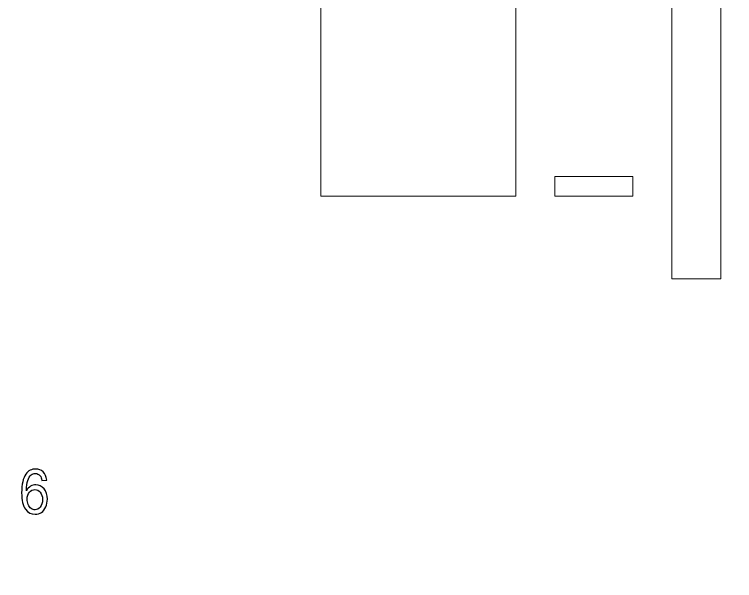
# Model space of a CAD drawing. Header units: millimetres. Extents: x -86 to 67, y -55 to 52.
# Drawn here: x -11.63 to -4.24, y 20.92 to 26.72 of the extents above; entities that cross this region are included whole.
import ezdxf

# ---------------------------------------------------------------- set-up
doc = ezdxf.new("R2010")
doc.units = ezdxf.units.MM
doc.header["$MEASUREMENT"] = 0
for name, color, linetype in [('BG_OUTLINE', 7, 'Continuous'), ('PG_SILKSCREEN_TOP', 7, 'Continuous'), ('PIN_TOP', 7, 'Continuous')]:
    doc.layers.add(name, color=color, linetype=linetype)

msp = doc.modelspace()

# ---------------------------------------------------------------- linework, layer by layer
at = {"layer": 'BG_OUTLINE', "color": 3, "lineweight": 9}
msp.add_open_spline([(-60.0926, 34.7331), (-60.0926, 34.7331), (63.7724, 34.7331), (63.7724, 34.7331), (63.7724, 34.7331), (64.585, 34.7336), (65.3646, 34.4113), (65.9396, 33.837), (65.9396, 33.837), (66.5146, 33.2627), (66.8379, 32.4797), (66.8384, 31.667), (66.8384, 31.667), (66.8384, 31.667), (66.8412, -52.28), (66.8412, -52.28), (66.8412, -52.28), (66.8412, -52.28), (66.8384, -52.1933), (66.8384, -52.1933), (66.8384, -52.1933), (66.8389, -53.006), (66.5166, -53.7856), (65.9424, -54.3606), (65.9424, -54.3606), (65.3681, -54.9356), (64.585, -55.2589), (63.7724, -55.2594), (63.7724, -55.2594), (63.7724, -55.2594), (-60.1869, -55.2594), (-60.1869, -55.2594), (-60.1869, -55.2594), (-60.1869, -55.2594), (-60.0853, -55.2518), (-60.0853, -55.2518), (-60.0853, -55.2518), (-60.8979, -55.2523), (-61.6775, -54.9299), (-62.2525, -54.3557), (-62.2525, -54.3557), (-62.8275, -53.7814), (-63.1508, -52.9984), (-63.1513, -52.1857), (-63.1513, -52.1857), (-63.1513, -52.1857), (-63.1587, 31.667), (-63.1587, 31.667), (-63.1587, 31.667), (-63.1592, 32.4797), (-62.8369, 33.2593), (-62.2626, 33.8343), (-62.2626, 33.8343), (-61.6883, 34.4093), (-60.9053, 34.7326), (-60.0926, 34.7331)], degree=3, knots=[0, 0, 0, 0, 0.071429, 0.071429, 0.071429, 0.071429, 0.142857, 0.142857, 0.142857, 0.142857, 0.214286, 0.214286, 0.214286, 0.214286, 0.285714, 0.285714, 0.285714, 0.285714, 0.357143, 0.357143, 0.357143, 0.357143, 0.428571, 0.428571, 0.428571, 0.428571, 0.5, 0.5, 0.5, 0.5, 0.571429, 0.571429, 0.571429, 0.571429, 0.642857, 0.642857, 0.642857, 0.642857, 0.714286, 0.714286, 0.714286, 0.714286, 0.785714, 0.785714, 0.785714, 0.785714, 0.857143, 0.857143, 0.857143, 0.857143, 0.928571, 0.928571, 0.928571, 0.928571, 1, 1, 1, 1], dxfattribs=at)
at = {"layer": 'PG_SILKSCREEN_TOP', "color": 6, "lineweight": 9}
msp.add_open_spline([(-6.0869, 24.8587), (-6.0869, 24.8587), (-6.0869, 25.0586), (-6.0869, 25.0586), (-6.0869, 25.0586), (-6.0869, 25.0586), (-5.2868, 25.0586), (-5.2868, 25.0586), (-5.2868, 25.0586), (-5.2868, 25.0586), (-5.2868, 24.8587), (-5.2868, 24.8587), (-5.2868, 24.8587), (-5.2868, 24.8587), (-6.0869, 24.8587), (-6.0869, 24.8587)], degree=3, knots=[0, 0, 0, 0, 0.25, 0.25, 0.25, 0.25, 0.5, 0.5, 0.5, 0.5, 0.75, 0.75, 0.75, 0.75, 1, 1, 1, 1], dxfattribs=at)
at = {"layer": 'PG_SILKSCREEN_TOP', "color": 6}
for points, knots in [([(-11.2986, 21.9475), (-11.2986, 21.9475), (-11.3473, 21.9432), (-11.3473, 21.9432), (-11.3473, 21.9432), (-11.3517, 21.9651), (-11.3578, 21.9811), (-11.3658, 21.9909), (-11.3658, 21.9909), (-11.3791, 22.0069), (-11.3955, 22.0148), (-11.4149, 22.0148), (-11.4149, 22.0148), (-11.4305, 22.0148), (-11.4442, 22.0099), (-11.456, 21.9999), (-11.456, 21.9999), (-11.4714, 21.9871), (-11.4836, 21.9684), (-11.4926, 21.9438), (-11.4926, 21.9438), (-11.5013, 21.9193), (-11.506, 21.8842), (-11.5064, 21.8387), (-11.5064, 21.8387), (-11.4946, 21.8591), (-11.4802, 21.8744), (-11.463, 21.8843), (-11.463, 21.8843), (-11.446, 21.8942), (-11.4281, 21.8992), (-11.4094, 21.8992), (-11.4094, 21.8992), (-11.3767, 21.8992), (-11.3489, 21.8855), (-11.3259, 21.8581), (-11.3259, 21.8581), (-11.303, 21.8307), (-11.2914, 21.7953), (-11.2914, 21.7519), (-11.2914, 21.7519), (-11.2914, 21.7234), (-11.2969, 21.6969), (-11.3077, 21.6724), (-11.3077, 21.6724), (-11.3185, 21.6479), (-11.3334, 21.6291), (-11.3523, 21.616), (-11.3523, 21.616), (-11.3711, 21.603), (-11.3925, 21.5966), (-11.4165, 21.5966), (-11.4165, 21.5966), (-11.4574, 21.5966), (-11.4906, 21.6136), (-11.5165, 21.6479), (-11.5165, 21.6479), (-11.5423, 21.6821), (-11.5551, 21.7385), (-11.5551, 21.817), (-11.5551, 21.817), (-11.5551, 21.9049), (-11.5409, 21.9687), (-11.5123, 22.0086), (-11.5123, 22.0086), (-11.4875, 22.0433), (-11.454, 22.0608), (-11.4118, 22.0608), (-11.4118, 22.0608), (-11.3805, 22.0608), (-11.3547, 22.0507), (-11.3347, 22.0306), (-11.3347, 22.0306), (-11.3146, 22.0106), (-11.3026, 21.9829), (-11.2986, 21.9475)], [0, 0, 0, 0, 0.052632, 0.052632, 0.052632, 0.052632, 0.105263, 0.105263, 0.105263, 0.105263, 0.157895, 0.157895, 0.157895, 0.157895, 0.210526, 0.210526, 0.210526, 0.210526, 0.263158, 0.263158, 0.263158, 0.263158, 0.315789, 0.315789, 0.315789, 0.315789, 0.368421, 0.368421, 0.368421, 0.368421, 0.421053, 0.421053, 0.421053, 0.421053, 0.473684, 0.473684, 0.473684, 0.473684, 0.526316, 0.526316, 0.526316, 0.526316, 0.578947, 0.578947, 0.578947, 0.578947, 0.631579, 0.631579, 0.631579, 0.631579, 0.684211, 0.684211, 0.684211, 0.684211, 0.736842, 0.736842, 0.736842, 0.736842, 0.789474, 0.789474, 0.789474, 0.789474, 0.842105, 0.842105, 0.842105, 0.842105, 0.894737, 0.894737, 0.894737, 0.894737, 0.947368, 0.947368, 0.947368, 0.947368, 1, 1, 1, 1]), ([(-11.4987, 21.7516), (-11.4987, 21.7324), (-11.4951, 21.7139), (-11.488, 21.6964), (-11.488, 21.6964), (-11.4808, 21.6788), (-11.4708, 21.6655), (-11.458, 21.6563), (-11.458, 21.6563), (-11.445, 21.6471), (-11.4314, 21.6424), (-11.4173, 21.6424), (-11.4173, 21.6424), (-11.3966, 21.6424), (-11.3788, 21.6519), (-11.364, 21.671), (-11.364, 21.671), (-11.3491, 21.69), (-11.3417, 21.7158), (-11.3417, 21.7484), (-11.3417, 21.7484), (-11.3417, 21.7799), (-11.3489, 21.8046), (-11.3637, 21.8227), (-11.3637, 21.8227), (-11.3784, 21.8408), (-11.3969, 21.8498), (-11.4192, 21.8498), (-11.4192, 21.8498), (-11.4414, 21.8498), (-11.4602, 21.8408), (-11.4756, 21.8227), (-11.4756, 21.8227), (-11.4911, 21.8046), (-11.4987, 21.7809), (-11.4987, 21.7516)], [0, 0, 0, 0, 0.111111, 0.111111, 0.111111, 0.111111, 0.222222, 0.222222, 0.222222, 0.222222, 0.333333, 0.333333, 0.333333, 0.333333, 0.444444, 0.444444, 0.444444, 0.444444, 0.555556, 0.555556, 0.555556, 0.555556, 0.666667, 0.666667, 0.666667, 0.666667, 0.777778, 0.777778, 0.777778, 0.777778, 0.888889, 0.888889, 0.888889, 0.888889, 1, 1, 1, 1])]:
    msp.add_open_spline(points, degree=3, knots=knots, dxfattribs=at)
at = {"layer": 'PIN_TOP', "lineweight": 9}
for points in [[(-8.487, 27.3586), (-8.487, 27.3586), (-6.487, 27.3586), (-6.487, 27.3586), (-6.487, 27.3586), (-6.487, 27.3586), (-6.487, 24.8585), (-6.487, 24.8585), (-6.487, 24.8585), (-6.487, 24.8585), (-8.487, 24.8585), (-8.487, 24.8585), (-8.487, 24.8585), (-8.487, 24.8585), (-8.487, 27.3586), (-8.487, 27.3586)], [(-4.8869, 27.0086), (-4.8869, 27.0086), (-4.3868, 27.0086), (-4.3868, 27.0086), (-4.3868, 27.0086), (-4.3868, 27.0086), (-4.3868, 24.0086), (-4.3868, 24.0086), (-4.3868, 24.0086), (-4.3868, 24.0086), (-4.8869, 24.0086), (-4.8869, 24.0086), (-4.8869, 24.0086), (-4.8869, 24.0086), (-4.8869, 27.0086), (-4.8869, 27.0086)]]:
    msp.add_open_spline(points, degree=3, knots=[0, 0, 0, 0, 0.25, 0.25, 0.25, 0.25, 0.5, 0.5, 0.5, 0.5, 0.75, 0.75, 0.75, 0.75, 1, 1, 1, 1], dxfattribs=at)

doc.saveas('drawing.dxf')
